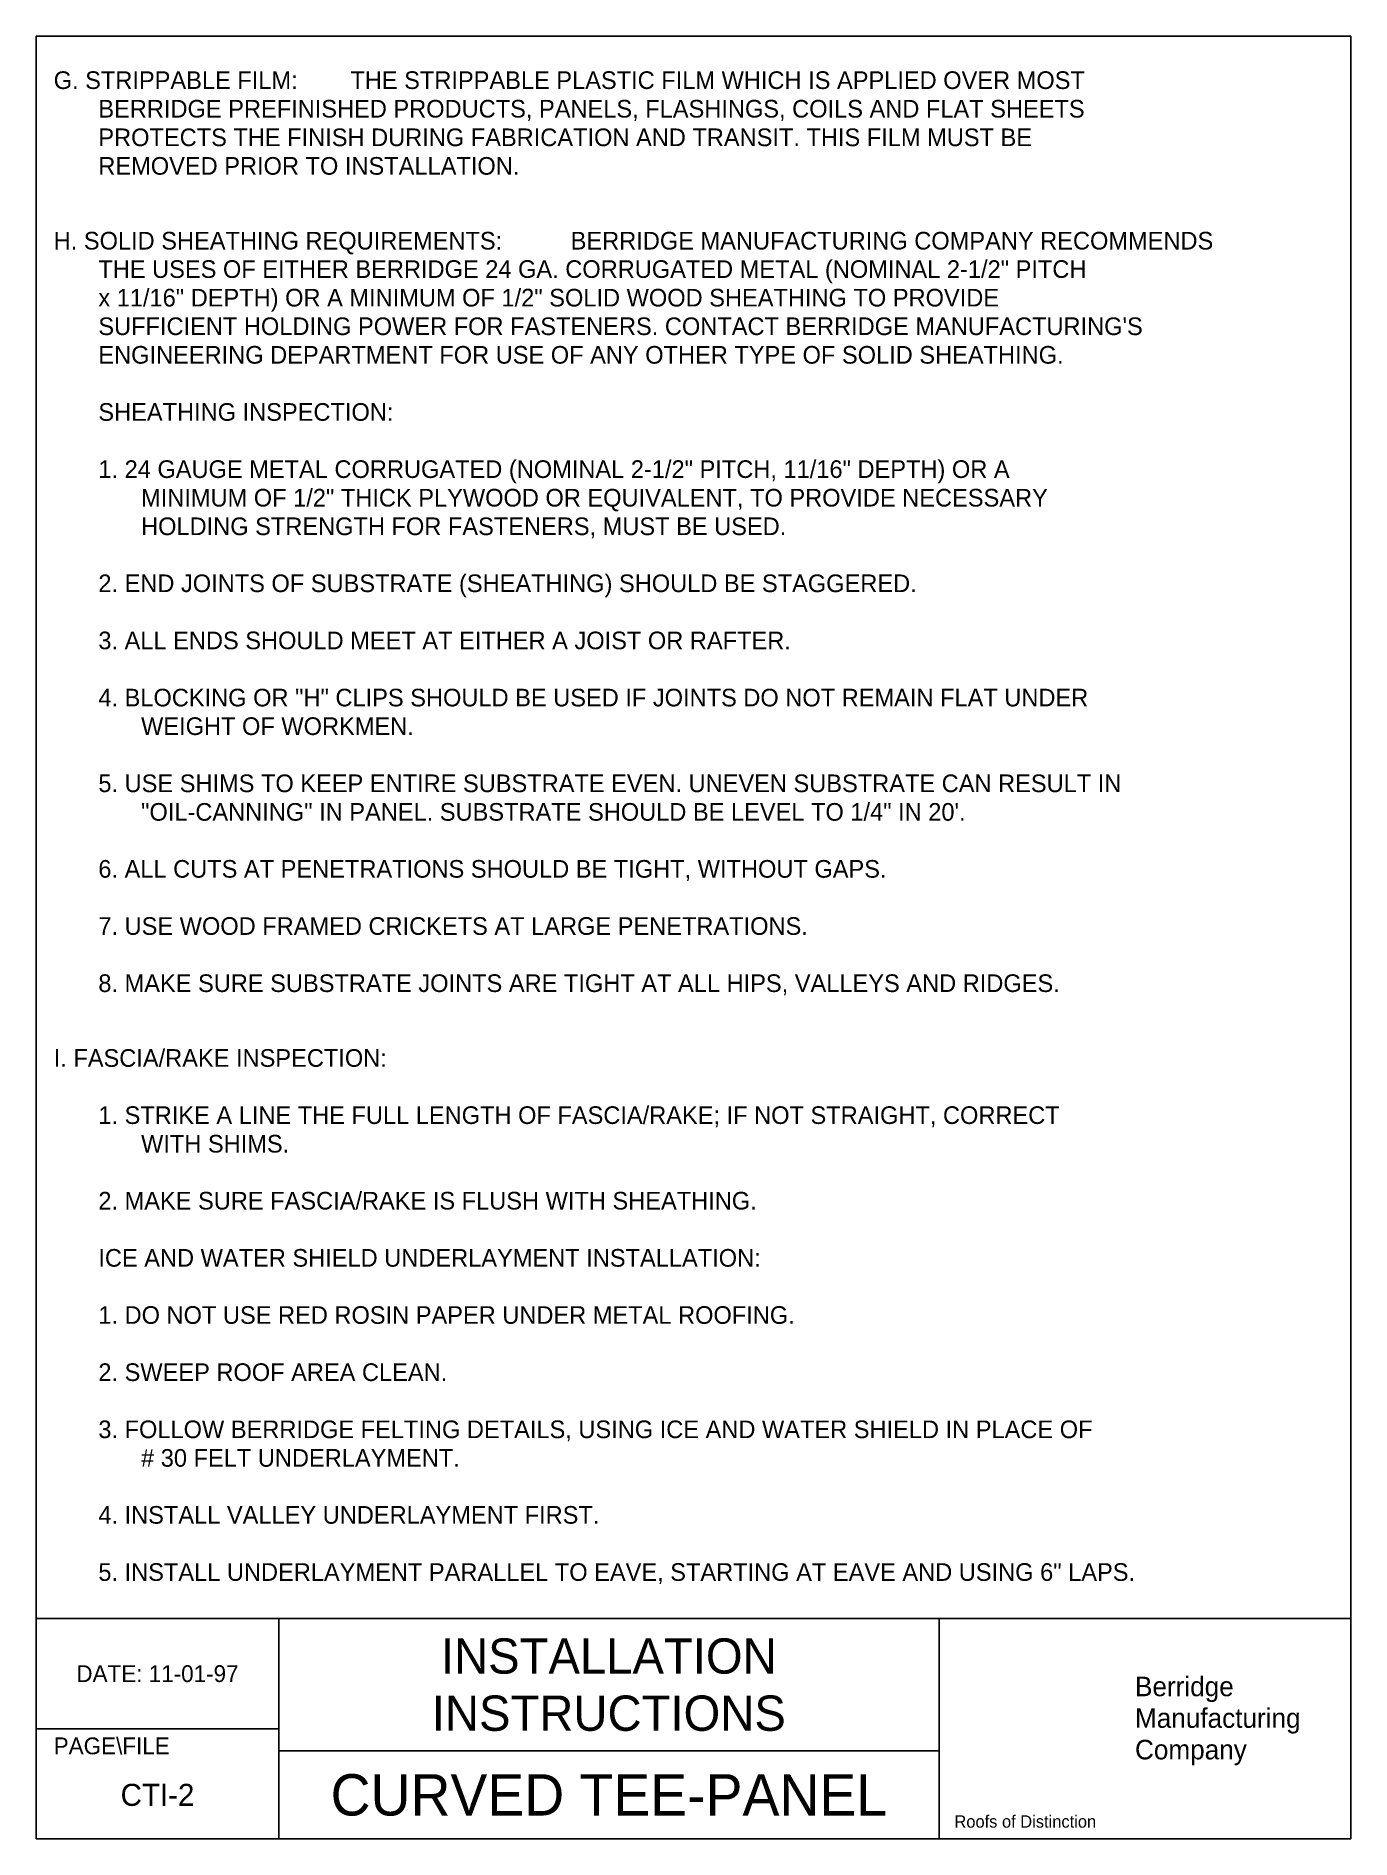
# Model space of a CAD drawing. Extents: x 0 to 7.5, y 0.1 to 10.3.
import ezdxf
from ezdxf.enums import TextEntityAlignment as Align

# ---------------------------------------------------------------- set-up
doc = ezdxf.new("R2010")
doc.units = 0
doc.layers.add('BORDER', color=7, linetype='CONTINUOUS')
doc.layers.add('DIM-TXT', color=7, linetype='CONTINUOUS')

msp = doc.modelspace()

# ---------------------------------------------------------------- linework, layer by layer
at = {"layer": 'BORDER', "color": 0, "linetype": 'CONTINUOUS'}
for p, q in [((0.031, 10.345), (0.031, 0.125)), ((0.031, 10.345), (7.48, 10.345)), ((7.48, 10.345), (7.48, 0.125)), ((7.48, 1.375), (0.031, 1.375)), ((1.406, 1.375), (1.406, 0.125)), ((5.147, 1.375), (5.147, 0.125)), ((1.406, 0.75), (0.031, 0.75)), ((5.147, 0.625), (1.406, 0.625)), ((7.48, 0.125), (0.031, 0.125))]:
    msp.add_line(p, q, dxfattribs=at)

# ---------------------------------------------------------------- texts
for s, height, p in [('DATE: 11-01-97', 0.0951, (0.719, 1.062)), ('CTI-2', 0.125, (0.719, 0.375)), ('CURVED TEE-PANEL', 0.2344, (3.276, 0.375))]:
    msp.add_text(s, height=height, dxfattribs=at).set_placement(p, align=Align.MIDDLE)
for s, height, p in [('Berridge', 0.1107, (6.257, 0.934)), ('Manufacturing', 0.1107, (6.257, 0.755)), ('PAGE\\FILE', 0.0951, (0.131, 0.605)), ('Company', 0.1107, (6.257, 0.576)), ('Roofs of Distinction', 0.0697, (5.234, 0.189))]:
    msp.add_text(s, height=height, dxfattribs=at).set_placement(p)
at = {"layer": 'DIM-TXT', "color": 0, "linetype": 'CONTINUOUS'}
for s, p in [('G. STRIPPABLE FILM:', (0.131, 10.045)), ('THE STRIPPABLE PLASTIC FILM WHICH IS APPLIED OVER MOST', (1.812, 10.045)), ('BERRIDGE PREFINISHED PRODUCTS, PANELS, FLASHINGS, COILS AND FLAT SHEETS', (0.384, 9.883)), ('PROTECTS THE FINISH DURING FABRICATION AND TRANSIT. THIS FILM MUST BE', (0.384, 9.721)), ('REMOVED PRIOR TO INSTALLATION.', (0.384, 9.559)), ('H. SOLID SHEATHING REQUIREMENTS:', (0.131, 9.135)), ('BERRIDGE MANUFACTURING COMPANY RECOMMENDS', (3.06, 9.135)), ('THE USES OF EITHER BERRIDGE 24 GA. CORRUGATED METAL (NOMINAL 2-1/2" PITCH', (0.384, 8.974)), ('x 11/16" DEPTH) OR A MINIMUM OF 1/2" SOLID WOOD SHEATHING TO PROVIDE', (0.384, 8.812)), ("SUFFICIENT HOLDING POWER FOR FASTENERS. CONTACT BERRIDGE MANUFACTURING'S", (0.384, 8.65)), ('ENGINEERING DEPARTMENT FOR USE OF ANY OTHER TYPE OF SOLID SHEATHING.', (0.384, 8.488)), ('SHEATHING INSPECTION:', (0.384, 8.164)), ('1. 24 GAUGE METAL CORRUGATED (NOMINAL 2-1/2" PITCH, 11/16" DEPTH) OR A', (0.384, 7.84)), ('MINIMUM OF 1/2" THICK PLYWOOD OR EQUIVALENT, TO PROVIDE NECESSARY', (0.626, 7.678)), ('HOLDING STRENGTH FOR FASTENERS, MUST BE USED.', (0.626, 7.516)), ('2. END JOINTS OF SUBSTRATE (SHEATHING) SHOULD BE STAGGERED.', (0.384, 7.193)), ('3. ALL ENDS SHOULD MEET AT EITHER A JOIST OR RAFTER.', (0.384, 6.869)), ('4. BLOCKING OR "H" CLIPS SHOULD BE USED IF JOINTS DO NOT REMAIN FLAT UNDER', (0.384, 6.545)), ('WEIGHT OF WORKMEN.', (0.626, 6.383)), ('5. USE SHIMS TO KEEP ENTIRE SUBSTRATE EVEN. UNEVEN SUBSTRATE CAN RESULT IN', (0.384, 6.059)), ('"OIL-CANNING" IN PANEL. SUBSTRATE SHOULD BE LEVEL TO 1/4" IN 20\'.', (0.626, 5.897)), ('6. ALL CUTS AT PENETRATIONS SHOULD BE TIGHT, WITHOUT GAPS.', (0.384, 5.574)), ('7. USE WOOD FRAMED CRICKETS AT LARGE PENETRATIONS.', (0.384, 5.25)), ('8. MAKE SURE SUBSTRATE JOINTS ARE TIGHT AT ALL HIPS, VALLEYS AND RIDGES.', (0.384, 4.926)), ('I. FASCIA/RAKE INSPECTION:', (0.131, 4.502)), ('1. STRIKE A LINE THE FULL LENGTH OF FASCIA/RAKE; IF NOT STRAIGHT, CORRECT', (0.384, 4.178)), ('WITH SHIMS.', (0.626, 4.016)), ('2. MAKE SURE FASCIA/RAKE IS FLUSH WITH SHEATHING.', (0.384, 3.693)), ('ICE AND WATER SHIELD UNDERLAYMENT INSTALLATION:', (0.384, 3.369)), ('1. DO NOT USE RED ROSIN PAPER UNDER METAL ROOFING.', (0.384, 3.045)), ('2. SWEEP ROOF AREA CLEAN.', (0.384, 2.721)), ('3. FOLLOW BERRIDGE FELTING DETAILS, USING ICE AND WATER SHIELD IN PLACE OF', (0.384, 2.397)), ('# 30 FELT UNDERLAYMENT.', (0.626, 2.235)), ('4. INSTALL VALLEY UNDERLAYMENT FIRST.', (0.384, 1.912)), ('5. INSTALL UNDERLAYMENT PARALLEL TO EAVE, STARTING AT EAVE AND USING 6" LAPS.', (0.384, 1.588))]:
    msp.add_text(s, height=0.1, dxfattribs=at).set_placement(p)
for s, p in [('INSTALLATION', (3.276, 1.062)), ('INSTRUCTIONS', (3.276, 0.738))]:
    msp.add_text(s, height=0.2, dxfattribs=at).set_placement(p, align=Align.CENTER)

doc.saveas('drawing.dxf')
